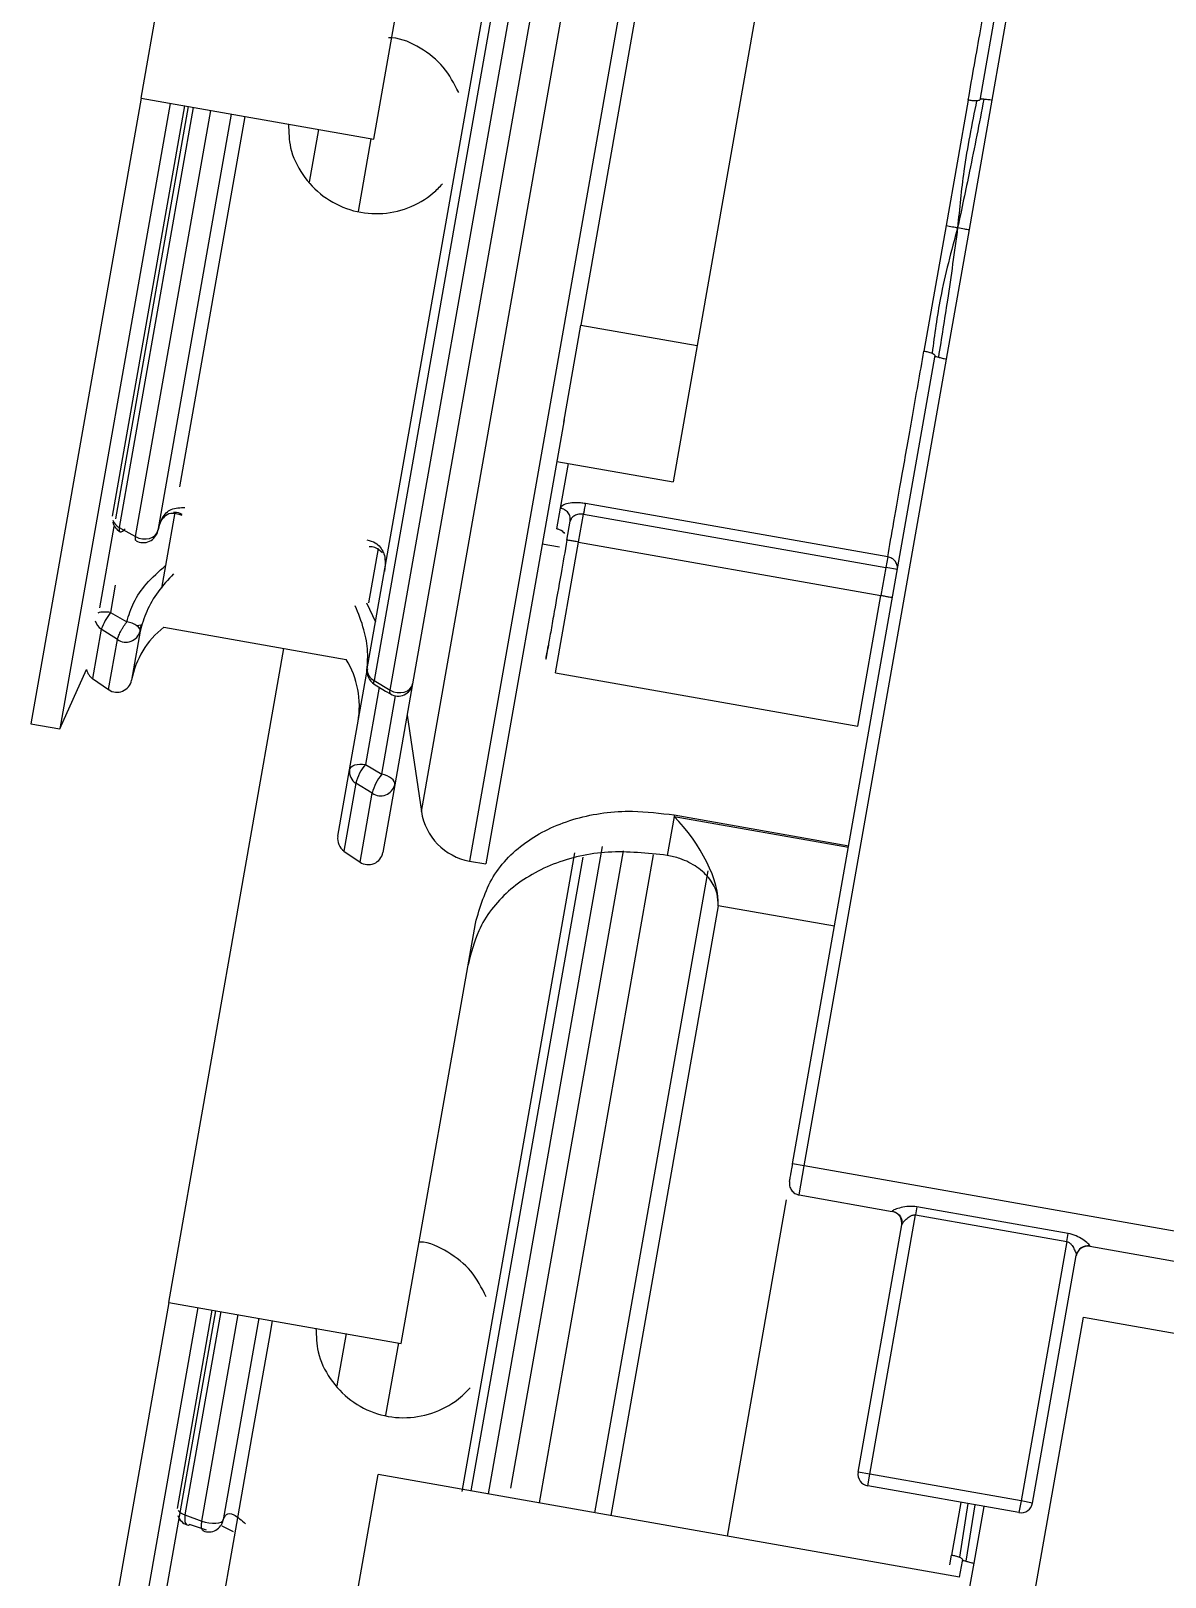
# Model space of a CAD drawing. Header units: millimetres. Extents: x 15 to 2378, y 5 to 1787.
# Drawn here: x 2118.74 to 2137.95, y 1081.82 to 1108 of the extents above; entities that cross this region are included whole.
import ezdxf

# ---------------------------------------------------------------- set-up
doc = ezdxf.new("R2010")
doc.units = ezdxf.units.MM

msp = doc.modelspace()

# ---------------------------------------------------------------- linework, layer by layer
at = {"color": 7, "linetype": 'Continuous', "lineweight": 25}
for p, q in [((2120.603, 1106.859), (2122.99, 1120.395)), ((2124.433, 1097.195), (2127.472, 1114.427)), ((2127.633, 1114.499), (2124.548, 1097)), ((2124.823, 1096.834), (2127.941, 1114.516)), ((2128.313, 1114.593), (2125.201, 1096.943)), ((2125.35, 1094.78), (2128.816, 1114.438)), ((2129.732, 1114.167), (2126.165, 1093.942)), ((2129.911, 1113.577), (2128.049, 1103.019)), ((2124.542, 1106.165), (2125.797, 1113.277)), ((2131.881, 1113.229), (2130.019, 1102.672)), ((2134.82, 1106.863), (2135.423, 1110.283)), ((2135.017, 1106.828), (2135.62, 1110.248)), ((2120.603, 1106.859), (2118.736, 1096.267)), ((2120.603, 1106.859), (2124.542, 1106.165)), ((2134.611, 1106.829), (2134.236, 1104.704)), ((2134.63, 1104.635), (2135.017, 1106.828)), ((2121.096, 1106.773), (2119.228, 1096.181)), ((2120.117, 1099.782), (2121.342, 1106.729)), ((2120.171, 1099.739), (2121.402, 1106.719)), ((2121.486, 1106.704), (2120.232, 1099.59)), ((2120.509, 1099.436), (2121.781, 1106.652)), ((2122.13, 1106.59), (2120.886, 1099.539)), ((2122.357, 1106.55), (2121.251, 1100.279)), ((2123.607, 1106.33), (2123.45, 1105.439)), ((2124.493, 1106.173), (2124.276, 1104.944)), ((2134.236, 1104.704), (2133.861, 1102.579)), ((2134.243, 1102.441), (2134.63, 1104.635)), ((2127.759, 1101.373), (2128.049, 1103.019)), ((2128.049, 1103.019), (2130.019, 1102.672)), ((2130.019, 1102.672), (2129.612, 1100.364)), ((2131.637, 1088.814), (2134.046, 1102.476)), ((2131.834, 1088.779), (2134.243, 1102.441)), ((2127.766, 1101.413), (2126.44, 1093.894)), ((2127.642, 1100.711), (2129.612, 1100.364)), ((2127.706, 1099.917), (2127.839, 1100.676)), ((2133.247, 1099.094), (2128.126, 1099.996)), ((2127.644, 1099.571), (2127.706, 1099.917)), ((2127.872, 1099.731), (2127.878, 1099.723)), ((2128.011, 1099.344), (2128.094, 1099.816)), ((2128.094, 1099.816), (2133.215, 1098.913)), ((2119.905, 1098.229), (2120.148, 1099.61)), ((2120.232, 1099.59), (2120.509, 1099.436)), ((2127.814, 1099.379), (2127.87, 1099.697)), ((2124.457, 1098.317), (2124.62, 1099.236)), ((2127.687, 1099.259), (2127.395, 1099.31)), ((2127.62, 1097.128), (2128.011, 1099.344)), ((2128.011, 1099.344), (2133.132, 1098.441)), ((2133.247, 1099.094), (2133.215, 1098.913)), ((2133.215, 1098.913), (2133.132, 1098.441)), ((2133.412, 1098.878), (2133.215, 1098.913)), ((2120.165, 1098.616), (2120.083, 1098.149)), ((2132.741, 1096.225), (2133.132, 1098.441)), ((2120.083, 1098.149), (2120.36, 1097.994)), ((2124.421, 1098.317), (2124.574, 1097.994)), ((2120.521, 1097.933), (2120.604, 1097.941)), ((2120.985, 1097.902), (2124.074, 1097.357)), ((2119.928, 1097.867), (2119.781, 1097.031)), ((2120.202, 1097.693), (2119.928, 1097.867)), ((2120.052, 1096.845), (2120.202, 1097.693)), ((2120.586, 1097.834), (2120.439, 1097.004)), ((2121.069, 1086.469), (2123.022, 1097.543)), ((2119.228, 1096.181), (2119.677, 1097.187)), ((2124.132, 1095.487), (2124.418, 1097.107)), ((2124.418, 1097.107), (2124.423, 1097.138)), ((2124.423, 1097.138), (2124.429, 1097.156)), ((2127.62, 1097.128), (2132.741, 1096.225)), ((2119.781, 1097.031), (2120.052, 1096.845)), ((2124.633, 1096.888), (2124.402, 1095.577)), ((2124.548, 1097), (2124.823, 1096.834)), ((2125.201, 1096.943), (2124.9, 1095.234)), ((2124.677, 1095.411), (2124.911, 1096.74)), ((2125.108, 1096.413), (2125.35, 1094.78)), ((2118.736, 1096.267), (2119.228, 1096.181)), ((2124.402, 1095.577), (2124.677, 1095.411)), ((2123.933, 1094.361), (2124.132, 1095.487)), ((2124.24, 1095.259), (2124.038, 1094.111)), ((2124.516, 1095.093), (2124.24, 1095.259)), ((2124.31, 1093.925), (2124.516, 1095.093)), ((2124.9, 1095.234), (2124.697, 1094.087)), ((2129.628, 1094.698), (2129.512, 1094.039)), ((2129.633, 1094.723), (2129.628, 1094.698)), ((2129.628, 1094.698), (2132.583, 1094.177)), ((2129.633, 1094.723), (2132.587, 1094.202)), ((2124.038, 1094.111), (2124.31, 1093.925)), ((2126.039, 1083.265), (2127.946, 1094.084)), ((2128.082, 1094.01), (2126.189, 1083.276)), ((2126.485, 1083.224), (2128.418, 1094.186)), ((2128.764, 1094.117), (2126.861, 1083.323)), ((2127.347, 1083.072), (2129.282, 1094.047)), ((2126.165, 1093.942), (2126.44, 1093.894)), ((2130.198, 1093.777), (2128.281, 1082.907)), ((2130.377, 1093.186), (2128.556, 1082.858)), ((2130.377, 1093.186), (2130.375, 1093.186)), ((2132.347, 1092.839), (2130.377, 1093.186)), ((2125.009, 1085.774), (2126.263, 1092.887)), ((2131.834, 1088.779), (2131.637, 1088.814)), ((2131.747, 1088.287), (2131.834, 1088.779)), ((2152.614, 1085.115), (2131.834, 1088.779)), ((2131.53, 1088.203), (2130.526, 1082.511)), ((2131.747, 1088.287), (2133.323, 1088.009)), ((2132.944, 1083.557), (2133.719, 1087.949)), ((2133.324, 1088.014), (2133.323, 1088.009)), ((2133.743, 1088.087), (2133.719, 1087.949)), ((2133.719, 1087.949), (2136.279, 1087.498)), ((2136.304, 1087.636), (2133.743, 1088.087)), ((2132.747, 1083.592), (2133.487, 1087.784)), ((2136.279, 1087.498), (2135.505, 1083.106)), ((2136.279, 1087.498), (2136.304, 1087.636)), ((2136.671, 1087.419), (2136.672, 1087.424)), ((2136.671, 1087.419), (2152.527, 1084.623)), ((2135.702, 1083.071), (2136.441, 1087.263)), ((2121.069, 1086.469), (2119.202, 1075.877)), ((2121.562, 1086.382), (2119.694, 1075.79)), ((2121.069, 1086.469), (2125.009, 1085.774)), ((2120.839, 1080.491), (2121.868, 1086.328)), ((2121.216, 1082.98), (2121.808, 1086.338)), ((2121.952, 1086.313), (2121.345, 1082.871)), ((2121.632, 1082.766), (2122.248, 1086.261)), ((2122.596, 1086.199), (2121.994, 1082.787)), ((2135.52, 1080.311), (2136.561, 1086.219)), ((2136.561, 1086.219), (2152.318, 1083.441)), ((2124.073, 1085.939), (2123.917, 1085.056)), ((2124.959, 1085.783), (2124.744, 1084.561)), ((2120.888, 1062.404), (2124.617, 1083.553)), ((2134.465, 1081.817), (2124.617, 1083.553)), ((2132.944, 1083.557), (2132.747, 1083.592)), ((2132.909, 1083.36), (2132.944, 1083.557)), ((2135.505, 1083.106), (2132.944, 1083.557)), ((2135.47, 1082.909), (2132.909, 1083.36)), ((2134.485, 1083.082), (2134.328, 1082.189)), ((2134.604, 1083.061), (2134.465, 1082.153)), ((2134.723, 1083.04), (2134.572, 1082.085)), ((2134.709, 1082.051), (2134.879, 1083.013)), ((2135.505, 1083.106), (2135.47, 1082.909)), ((2135.702, 1083.071), (2135.505, 1083.106)), ((2121.345, 1082.871), (2121.632, 1082.766)), ((2121.709, 1082.609), (2121.421, 1082.706)), ((2122.166, 1082.58), (2121.972, 1082.677)), ((2134.299, 1082.026), (2134.328, 1082.189)), ((2133.394, 1074.593), (2134.709, 1082.051)), ((2134.465, 1081.817), (2134.512, 1082.085))]:
    msp.add_line(p, q, dxfattribs=at)
at = {"color": 7, "linetype": 'Continuous', "lineweight": 25, "flags": 128}
for points in [[(2121.175, 1099.845), (2121.033, 1099.042), (2120.949, 1098.563)], [(2120.232, 1099.59), (2120.229, 1099.561), (2120.231, 1099.538), (2120.238, 1099.523), (2120.244, 1099.518)], [(2120.244, 1099.518), (2120.25, 1099.516), (2120.266, 1099.518), (2120.286, 1099.527), (2120.309, 1099.545), (2120.333, 1099.57)], [(2120.509, 1099.436), (2120.565, 1099.413), (2120.625, 1099.4), (2120.687, 1099.398), (2120.745, 1099.407), (2120.797, 1099.428), (2120.84, 1099.458), (2120.87, 1099.496), (2120.886, 1099.539)], [(2120.586, 1097.834), (2120.585, 1097.857), (2120.575, 1097.881), (2120.555, 1097.905), (2120.528, 1097.928), (2120.493, 1097.949), (2120.452, 1097.968), (2120.408, 1097.983), (2120.36, 1097.994)], [(2120.604, 1097.941), (2120.589, 1097.902), (2120.576, 1097.879)], [(2124.55, 1096.938), (2124.55, 1096.938), (2124.543, 1096.95), (2124.542, 1096.971), (2124.548, 1097)], [(2124.55, 1096.938), (2124.743, 1096.822), (2124.826, 1096.772)], [(2124.823, 1096.834), (2124.879, 1096.809), (2124.94, 1096.796), (2125.001, 1096.795), (2125.06, 1096.805), (2125.113, 1096.827), (2125.155, 1096.858), (2125.185, 1096.898), (2125.201, 1096.943)], [(2124.826, 1096.772), (2124.825, 1096.773), (2124.818, 1096.784), (2124.817, 1096.805), (2124.823, 1096.834)], [(2124.132, 1095.487), (2124.141, 1095.512), (2124.16, 1095.535), (2124.186, 1095.554), (2124.221, 1095.569), (2124.261, 1095.579), (2124.306, 1095.583), (2124.353, 1095.583), (2124.402, 1095.577)], [(2124.9, 1095.234), (2124.9, 1095.261), (2124.89, 1095.289), (2124.871, 1095.316), (2124.844, 1095.341), (2124.81, 1095.365), (2124.769, 1095.384), (2124.725, 1095.4), (2124.677, 1095.411)], [(2122.823, 1086.159), (2122.787, 1085.951), (2122.474, 1084.179), (2122.177, 1082.497), (2121.935, 1081.121)], [(2121.345, 1082.871), (2121.34, 1082.828), (2121.34, 1082.789), (2121.343, 1082.756), (2121.352, 1082.729), (2121.364, 1082.71), (2121.38, 1082.7)], [(2121.632, 1082.766), (2121.688, 1082.749), (2121.749, 1082.737), (2121.81, 1082.731), (2121.866, 1082.731), (2121.916, 1082.737), (2121.955, 1082.749), (2121.982, 1082.766), (2121.994, 1082.787)]]:
    msp.add_lwpolyline(points, dxfattribs=at)
at = {"color": 7, "linetype": 'Continuous', "lineweight": 25}
for centre, radius, start, end in [((2120.363, 1099.739), 0.25, 193.9359, 241.682), ((2120.33, 1099.789), 0.221, 200.2929, 243.7533), ((2120.64, 1099.585), 0.25, 240.2969, 348.9737), ((2119.988, 1097.742), 0.418, 76.9236, 106.7722), ((2120.865, 1097.536), 0.994, 141.9149, 160.5281), ((2120.054, 1098.07), 0.238, 193.9492, 238.1788), ((2121.913, 1096.723), 1.5, 128.1967, 169.1937), ((2120.345, 1097.898), 0.249, 235.0436, 345.2226), ((2119.922, 1097.237), 0.25, 191.5251, 235.556), ((2122.799, 1096.566), 1.5, 350, 31.8103), ((2124.679, 1097.152), 0.25, 170, 238.9404), ((2124.628, 1097.178), 0.195, 174.8467, 245.7277), ((2120.194, 1097.051), 0.25, 235.556, 349.1937), ((2124.955, 1096.986), 0.25, 238.9443, 350), ((2124.987, 1095.081), 0.768, 139.7099, 166.6), ((2124.356, 1095.453), 0.226, 171.5096, 239.3839), ((2125.264, 1094.914), 0.769, 139.7255, 166.5707), ((2124.659, 1095.296), 0.249, 234.921, 345.4786), ((2126.339, 1094.927), 1, 188.4349, 260), ((2124.18, 1094.317), 0.25, 170, 235.556), ((2124.451, 1094.131), 0.25, 235.556, 350), ((2133.288, 1087.812), 0.2, 350, 80), ((2136.637, 1087.222), 0.2, 80, 170), ((2136.637, 1087.228), 0.199, 79.7062, 169.7031), ((2132.944, 1083.557), 0.2, 170, 260), ((2135.505, 1083.106), 0.2, 260, 350), ((2121.462, 1082.936), 0.25, 198.0244, 250.8889), ((2121.412, 1083.114), 0.252, 222.7027, 254.5931), ((2121.395, 1082.746), 0.0487, 252.7365, 303.4035), ((2121.748, 1082.831), 0.25, 248.8689, 348.1344)]:
    msp.add_arc(centre, radius, start, end, dxfattribs=at)
msp.add_ellipse((2129.503, 1093.989), major_axis=(-0.747, 1.066), ratio=0.424875, start_param=3.6175, end_param=5.114154, dxfattribs=at)
for points in [[(2134.611, 1106.829), (2134.681, 1107.23), (2134.823, 1108.032), (2135.002, 1109.051), (2135.151, 1109.895), (2135.214, 1110.251), (2135.245, 1110.428)], [(2135.017, 1106.828), (2135.004, 1106.829), (2134.978, 1106.832), (2134.94, 1106.836), (2134.905, 1106.84), (2134.885, 1106.841), (2134.876, 1106.842)], [(2133.247, 1099.094), (2133.279, 1099.278), (2133.344, 1099.648), (2133.49, 1100.471), (2133.661, 1101.445), (2133.795, 1102.201), (2133.861, 1102.579)], [(2134.106, 1102.476), (2134.115, 1102.473), (2134.134, 1102.468), (2134.168, 1102.46), (2134.205, 1102.451), (2134.23, 1102.444), (2134.243, 1102.441)], [(2128.011, 1099.344), (2127.985, 1099.349), (2127.933, 1099.358), (2127.868, 1099.369), (2127.823, 1099.377), (2127.817, 1099.378), (2127.814, 1099.379)], [(2133.132, 1098.441), (2133.157, 1098.437), (2133.209, 1098.428), (2133.274, 1098.416), (2133.32, 1098.408), (2133.326, 1098.407), (2133.329, 1098.406)], [(2120.202, 1097.693), (2120.203, 1097.701), (2120.206, 1097.717), (2120.217, 1097.749), (2120.233, 1097.785), (2120.253, 1097.826), (2120.277, 1097.87), (2120.304, 1097.913), (2120.332, 1097.956), (2120.351, 1097.981), (2120.36, 1097.994)], [(2131.585, 1088.518), (2131.584, 1088.492), (2131.58, 1088.439), (2131.614, 1088.366), (2131.671, 1088.309), (2131.722, 1088.294), (2131.747, 1088.287)], [(2134.572, 1082.085), (2134.581, 1082.083), (2134.6, 1082.078), (2134.635, 1082.069), (2134.671, 1082.06), (2134.697, 1082.054), (2134.709, 1082.051)]]:
    msp.add_open_spline(points, degree=3, dxfattribs=at)
for points, knots in [([(2125.981, 1106.955), (2125.903, 1107.107), (2125.749, 1107.411), (2125.342, 1107.721), (2125.004, 1107.882), (2124.815, 1107.882), (2124.794, 1107.882)], [0, 0, 0, 0, 0.320829, 0.641679, 0.961221, 1, 1, 1, 1]), ([(2134.876, 1106.842), (2134.796, 1106.436), (2134.655, 1105.71), (2134.5, 1104.987), (2134.432, 1104.67)], [0, 0, 0, 0, 0.560005, 1, 1, 1, 1]), ([(2134.752, 1106.815), (2134.673, 1106.423), (2134.532, 1105.723), (2134.462, 1104.991), (2134.432, 1104.67)], [0, 0, 0, 0, 0.560841, 1, 1, 1, 1]), ([(2134.752, 1106.815), (2134.74, 1106.815), (2134.717, 1106.814), (2134.669, 1106.819), (2134.633, 1106.825), (2134.611, 1106.829)], [0, 0, 0, 0, 0.300559, 0.574613, 1, 1, 1, 1]), ([(2134.82, 1106.863), (2134.82, 1106.862), (2134.819, 1106.86), (2134.819, 1106.857), (2134.817, 1106.851), (2134.814, 1106.84), (2134.805, 1106.828), (2134.785, 1106.819), (2134.763, 1106.816), (2134.752, 1106.815)], [0, 0, 0, 0, 0.014687, 0.029933, 0.063904, 0.151136, 0.3956, 0.692165, 1, 1, 1, 1]), ([(2134.876, 1106.842), (2134.861, 1106.843), (2134.837, 1106.845), (2134.822, 1106.847), (2134.818, 1106.851), (2134.819, 1106.856), (2134.819, 1106.86), (2134.82, 1106.862), (2134.82, 1106.863)], [0, 0, 0, 0, 0.408112, 0.70706, 0.899192, 0.958486, 0.980806, 1, 1, 1, 1]), ([(2134.876, 1106.842), (2134.861, 1106.843), (2134.837, 1106.845), (2134.822, 1106.847), (2134.818, 1106.851), (2134.819, 1106.856), (2134.819, 1106.86), (2134.82, 1106.862), (2134.82, 1106.863)], [0, 0, 0, 0, 0.408112, 0.70706, 0.899192, 0.958486, 0.980806, 1, 1, 1, 1]), ([(2123.098, 1106.419), (2123.102, 1106.285), (2123.111, 1105.984), (2123.321, 1105.551), (2123.67, 1105.181), (2124.128, 1104.947), (2124.634, 1104.878), (2125.131, 1104.98), (2125.49, 1105.186), (2125.657, 1105.359), (2125.709, 1105.412)], [0, 0, 0, 0, 0.109938, 0.247517, 0.386767, 0.526218, 0.664021, 0.800914, 0.939037, 1, 1, 1, 1]), ([(2134.236, 1104.704), (2134.272, 1104.698), (2134.337, 1104.686), (2134.402, 1104.675), (2134.432, 1104.67)], [0, 0, 0, 0, 0.545499, 1, 1, 1, 1]), ([(2134.432, 1104.67), (2134.325, 1104.273), (2134.134, 1103.562), (2134.04, 1102.856), (2133.999, 1102.544)], [0, 0, 0, 0, 0.558266, 1, 1, 1, 1]), ([(2134.432, 1104.67), (2134.376, 1104.259), (2134.276, 1103.527), (2134.158, 1102.796), (2134.106, 1102.476)], [0, 0, 0, 0, 0.560953, 1, 1, 1, 1]), ([(2134.432, 1104.67), (2134.47, 1104.663), (2134.536, 1104.651), (2134.602, 1104.639), (2134.63, 1104.635)], [0, 0, 0, 0, 0.580852, 1, 1, 1, 1]), ([(2133.861, 1102.579), (2133.883, 1102.575), (2133.919, 1102.569), (2133.966, 1102.557), (2133.987, 1102.548), (2133.999, 1102.544)], [0, 0, 0, 0, 0.425387, 0.699441, 1, 1, 1, 1]), ([(2133.999, 1102.544), (2134.009, 1102.539), (2134.028, 1102.529), (2134.045, 1102.513), (2134.049, 1102.499), (2134.048, 1102.488), (2134.047, 1102.482), (2134.047, 1102.478), (2134.046, 1102.477), (2134.046, 1102.476)], [0, 0, 0, 0, 0.307835, 0.6044, 0.848864, 0.936096, 0.970067, 0.985313, 1, 1, 1, 1]), ([(2134.046, 1102.476), (2134.046, 1102.477), (2134.047, 1102.479), (2134.047, 1102.482), (2134.049, 1102.488), (2134.053, 1102.49), (2134.069, 1102.487), (2134.092, 1102.48), (2134.106, 1102.476)], [0, 0, 0, 0, 0.0191944, 0.0415137, 0.1008078, 0.2929399, 0.5918875, 1, 1, 1, 1]), ([(2128.126, 1099.996), (2128.099, 1100), (2128.046, 1100.008), (2127.944, 1100.013), (2127.83, 1100.002), (2127.732, 1099.967), (2127.714, 1099.934), (2127.706, 1099.917)], [0, 0, 0, 0, 0.126061, 0.251319, 0.500664, 0.750255, 1, 1, 1, 1]), ([(2128.126, 1099.996), (2128.124, 1099.988), (2128.121, 1099.97), (2128.113, 1099.925), (2128.104, 1099.873), (2128.097, 1099.834), (2128.094, 1099.816)], [0, 0, 0, 0, 0.24462, 0.5, 0.75538, 1, 1, 1, 1]), ([(2120.886, 1099.539), (2120.907, 1099.613), (2120.955, 1099.78), (2121.118, 1099.93), (2121.265, 1099.928), (2121.345, 1099.927)], [0, 0, 0, 0, 0.264228, 0.596719, 1, 1, 1, 1]), ([(2120.896, 1099.549), (2120.903, 1099.585), (2120.923, 1099.696), (2121.001, 1099.784), (2121.098, 1099.856), (2121.226, 1099.821), (2121.293, 1099.802)], [0, 0, 0, 0, 0.111775, 0.344311, 0.651685, 1, 1, 1, 1]), ([(2121.297, 1099.81), (2121.255, 1099.831), (2121.204, 1099.856), (2121.156, 1099.845), (2121.148, 1099.843)], [0, 0, 0, 0, 0.841054, 1, 1, 1, 1]), ([(2127.87, 1099.697), (2127.871, 1099.72), (2127.873, 1099.757), (2127.857, 1099.805), (2127.836, 1099.839), (2127.809, 1099.868), (2127.767, 1099.9), (2127.73, 1099.91), (2127.706, 1099.917)], [0, 0, 0, 0, 0.239457, 0.368361, 0.5, 0.631639, 0.760543, 1, 1, 1, 1]), ([(2128.094, 1099.816), (2128.08, 1099.817), (2128.053, 1099.821), (2128.013, 1099.817), (2127.976, 1099.807), (2127.931, 1099.786), (2127.887, 1099.749), (2127.876, 1099.714), (2127.87, 1099.697)], [0, 0, 0, 0, 0.112884, 0.231447, 0.346981, 0.47717, 0.736011, 1, 1, 1, 1]), ([(2127.644, 1099.571), (2127.669, 1099.564), (2127.706, 1099.553), (2127.749, 1099.52), (2127.766, 1099.498), (2127.774, 1099.488)], [0, 0, 0, 0, 0.478898, 0.736746, 1, 1, 1, 1]), ([(2120.517, 1099.369), (2120.516, 1099.369), (2120.51, 1099.371), (2120.506, 1099.384), (2120.504, 1099.405), (2120.507, 1099.426), (2120.509, 1099.436)], [0, 0, 0, 0, 0.1055821, 0.4037214, 0.7018607, 1, 1, 1, 1]), ([(2124.427, 1099.38), (2124.477, 1099.368), (2124.565, 1099.348), (2124.675, 1099.243), (2124.748, 1099.089), (2124.731, 1098.919), (2124.724, 1098.845)], [0, 0, 0, 0, 0.248016, 0.4387119, 0.7547388, 1, 1, 1, 1]), ([(2124.69, 1099.163), (2124.637, 1099.209), (2124.571, 1099.266), (2124.482, 1099.264), (2124.466, 1099.264)], [0, 0, 0, 0, 0.819004, 1, 1, 1, 1]), ([(2127.814, 1099.379), (2127.78, 1099.188), (2127.704, 1098.756), (2127.611, 1098.232), (2127.542, 1097.838), (2127.496, 1097.577), (2127.465, 1097.401), (2127.454, 1097.34), (2127.464, 1097.396), (2127.488, 1097.531), (2127.5, 1097.598)], [0, 0, 0, 0, 0.137667, 0.311804, 0.41371, 0.524242, 0.641379, 0.762121, 0.882863, 1, 1, 1, 1]), ([(2120.36, 1097.994), (2120.393, 1098.104), (2120.46, 1098.327), (2120.699, 1098.668), (2120.904, 1098.848), (2121.016, 1098.947)], [0, 0, 0, 0, 0.306661, 0.618457, 1, 1, 1, 1]), ([(2133.412, 1098.878), (2133.413, 1098.902), (2133.415, 1098.95), (2133.386, 1099.008), (2133.351, 1099.046), (2133.309, 1099.076), (2133.271, 1099.087), (2133.247, 1099.094)], [0, 0, 0, 0, 0.249671, 0.499341, 0.631424, 0.758249, 1, 1, 1, 1]), ([(2121.15, 1098.806), (2121.06, 1098.708), (2120.889, 1098.521), (2120.68, 1098.173), (2120.617, 1097.946), (2120.586, 1097.834)], [0, 0, 0, 0, 0.355687, 0.68007, 1, 1, 1, 1]), ([(2124.423, 1097.138), (2124.434, 1097.253), (2124.455, 1097.483), (2124.381, 1097.889), (2124.283, 1098.133), (2124.23, 1098.265)], [0, 0, 0, 0, 0.311701, 0.627417, 1, 1, 1, 1]), ([(2126.263, 1092.887), (2126.343, 1093.161), (2126.504, 1093.71), (2127.123, 1094.324), (2127.948, 1094.701), (2128.829, 1094.823), (2129.397, 1094.752), (2129.633, 1094.723)], [0, 0, 0, 0, 0.2131954, 0.4265397, 0.6371852, 0.8489512, 1, 1, 1, 1]), ([(2129.512, 1094.039), (2129.176, 1094.075), (2128.504, 1094.145), (2127.554, 1093.928), (2126.788, 1093.471), (2126.311, 1092.854), (2126.189, 1092.381), (2126.139, 1092.184)], [0, 0, 0, 0, 0.213325, 0.426664, 0.639455, 0.850143, 1, 1, 1, 1]), ([(2130.375, 1093.186), (2130.373, 1093.254), (2130.37, 1093.409), (2130.25, 1093.64), (2130.029, 1093.847), (2129.767, 1093.982), (2129.585, 1094.023), (2129.512, 1094.039)], [0, 0, 0, 0, 0.175777, 0.400873, 0.625594, 0.850481, 1, 1, 1, 1]), ([(2131.585, 1088.518), (2131.586, 1088.522), (2131.587, 1088.529), (2131.593, 1088.565), (2131.6, 1088.603), (2131.608, 1088.65), (2131.62, 1088.719), (2131.631, 1088.777), (2131.637, 1088.814)], [0, 0, 0, 0, 0.239444, 0.36822, 0.499999, 0.628777, 0.760556, 1, 1, 1, 1]), ([(2133.743, 1088.087), (2133.696, 1088.092), (2133.602, 1088.101), (2133.471, 1088.076), (2133.381, 1088.047), (2133.333, 1088.025), (2133.327, 1088.018), (2133.324, 1088.014)], [0, 0, 0, 0, 0.25027, 0.500081, 0.749139, 0.879484, 1, 1, 1, 1]), ([(2133.324, 1088.014), (2133.348, 1088.007), (2133.386, 1087.996), (2133.427, 1087.964), (2133.454, 1087.933), (2133.474, 1087.897), (2133.491, 1087.848), (2133.488, 1087.809), (2133.487, 1087.784)], [0, 0, 0, 0, 0.239457, 0.368361, 0.5, 0.631639, 0.760543, 1, 1, 1, 1]), ([(2133.487, 1087.784), (2133.488, 1087.789), (2133.492, 1087.8), (2133.516, 1087.831), (2133.559, 1087.878), (2133.616, 1087.925), (2133.666, 1087.947), (2133.698, 1087.952), (2133.712, 1087.95), (2133.719, 1087.949)], [0, 0, 0, 0, 0.11626, 0.24988, 0.499381, 0.748789, 0.887635, 0.946336, 1, 1, 1, 1]), ([(2126.447, 1086.564), (2126.37, 1086.717), (2126.215, 1087.021), (2125.808, 1087.328), (2125.489, 1087.488), (2125.319, 1087.49), (2125.318, 1087.49)], [0, 0, 0, 0, 0.3328342, 0.6656899, 0.9971891, 1, 1, 1, 1]), ([(2136.279, 1087.498), (2136.286, 1087.496), (2136.3, 1087.493), (2136.327, 1087.478), (2136.367, 1087.44), (2136.405, 1087.376), (2136.43, 1087.318), (2136.441, 1087.28), (2136.441, 1087.269), (2136.441, 1087.263)], [0, 0, 0, 0, 0.053598, 0.112202, 0.250741, 0.500446, 0.749715, 0.883589, 1, 1, 1, 1]), ([(2136.672, 1087.424), (2136.671, 1087.428), (2136.668, 1087.437), (2136.63, 1087.475), (2136.555, 1087.532), (2136.44, 1087.6), (2136.349, 1087.624), (2136.304, 1087.636)], [0, 0, 0, 0, 0.120362, 0.250475, 0.500074, 0.75003, 1, 1, 1, 1]), ([(2123.564, 1086.029), (2123.568, 1085.895), (2123.577, 1085.593), (2123.787, 1085.161), (2124.136, 1084.79), (2124.594, 1084.556), (2125.1, 1084.488), (2125.597, 1084.589), (2125.957, 1084.796), (2126.124, 1084.969), (2126.175, 1085.022)], [0, 0, 0, 0, 0.109938, 0.247517, 0.386767, 0.526218, 0.664021, 0.800914, 0.939037, 1, 1, 1, 1]), ([(2121.658, 1082.599), (2121.655, 1082.601), (2121.645, 1082.604), (2121.634, 1082.621), (2121.625, 1082.647), (2121.622, 1082.681), (2121.624, 1082.721), (2121.629, 1082.751), (2121.632, 1082.766)], [0, 0, 0, 0, 0.110731, 0.288584, 0.466438, 0.644292, 0.822146, 1, 1, 1, 1]), ([(2121.993, 1082.776), (2121.993, 1082.779), (2121.994, 1082.784), (2121.992, 1082.78), (2121.991, 1082.778)], [0, 0, 0, 0, 0.43748, 1, 1, 1, 1]), ([(2121.994, 1082.787), (2122.009, 1082.823), (2122.041, 1082.904), (2122.175, 1082.89), (2122.302, 1082.777), (2122.372, 1082.716)], [0, 0, 0, 0, 0.264228, 0.596719, 1, 1, 1, 1]), ([(2134.328, 1082.189), (2134.35, 1082.185), (2134.386, 1082.178), (2134.432, 1082.166), (2134.454, 1082.158), (2134.465, 1082.153)], [0, 0, 0, 0, 0.425387, 0.699441, 1, 1, 1, 1]), ([(2134.465, 1082.153), (2134.475, 1082.148), (2134.495, 1082.138), (2134.511, 1082.122), (2134.515, 1082.109), (2134.514, 1082.097), (2134.513, 1082.091), (2134.513, 1082.088), (2134.513, 1082.086), (2134.512, 1082.085)], [0, 0, 0, 0, 0.307835, 0.6044, 0.848864, 0.936096, 0.970067, 0.985313, 1, 1, 1, 1]), ([(2134.512, 1082.085), (2134.513, 1082.086), (2134.513, 1082.088), (2134.514, 1082.092), (2134.515, 1082.097), (2134.52, 1082.099), (2134.535, 1082.096), (2134.558, 1082.089), (2134.572, 1082.085)], [0, 0, 0, 0, 0.019194, 0.041514, 0.100808, 0.29294, 0.591888, 1, 1, 1, 1])]:
    msp.add_open_spline(points, degree=3, knots=knots, dxfattribs=at)

doc.saveas('drawing.dxf')
